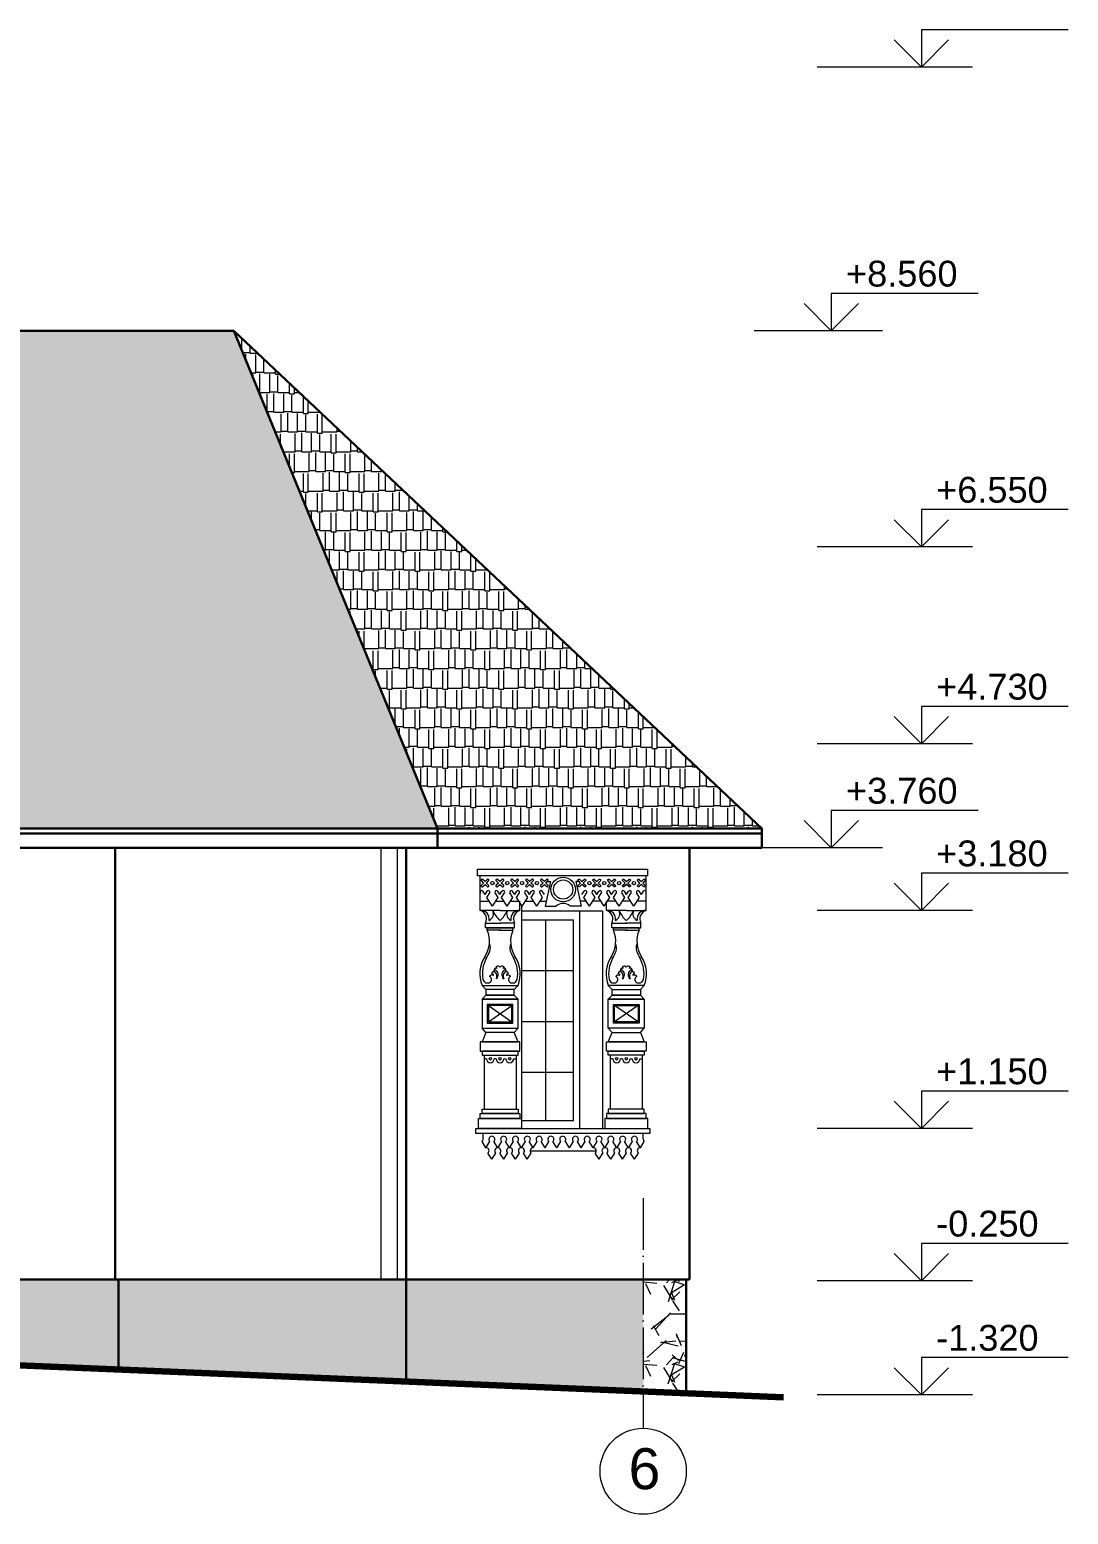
# Model space of a CAD drawing. Header units: millimetres. Extents: x 159 to 5807, y 71 to 6378.
# Drawn here: x 2529 to 3493, y 4303 to 5682 of the extents above; entities that cross this region are included whole.
import ezdxf

# ---------------------------------------------------------------- set-up
doc = ezdxf.new("R2010")
doc.units = ezdxf.units.MM
doc.linetypes.add('ACAD_ISO04W100', pattern=[30, 24, -3, 0, -3])
for name, color, linetype, lineweight in [('dim', 4, 'Continuous', 13), ('fasad', 251, 'Continuous', 15), ('hatch2', 253, 'Continuous', 0), ('wall', 5, 'Continuous', 50)]:
    doc.layers.add(name, color=color, linetype=linetype, lineweight=lineweight)
doc.styles.add('dim_st2', font='arial.ttf')
doc.styles.get("Standard").update_dxf_attribs({"font": 'arial.ttf'})
pattern_1 = [(228.0128, (-147896.614, -40426.9574), (-609.60051798, -685.80084269), [10.25163, -1014.915]), (184.9697, (-147903.472, -40434.5774), (914.401479185, 76.19946226), [17.59215, -1741.62]), (132.5104, (-147920.998, -40436.1014), (761.99944555, -838.20081877), [12.40446, -1228.041]), (267.2737, (-147950.716, -40455.1514), (76.199669125, 1523.9995096), [16.02015, -1585.992]), (292.8337, (-147951.478, -40471.1534), (-381.001081665, 914.4005199), [15.70902, -1555.194]), (357.2737, (-147945.382, -40485.6314), (-1523.9995096, 76.199669125), [16.02015, -1585.992]), (37.6942, (-147929.38, -40486.3934), (-990.600625837, -761.99932071), [21.18582, -2097.393]), (72.2553, (-147912.616, -40473.4394), (533.401066964, 1676.40048618), [20.0016, -1980.159]), (121.4296, (-147906.52, -40454.3894), (-609.60015706, 990.5988348), [16.07439, -1591.365]), (175.2364, (-147914.902, -40440.6734), (838.1993416, -76.19928488), [18.35139, -899.217]), (222.3974, (-147933.19, -40439.1494), (-914.400027517, -838.19890952), [23.73234, -2349.504]), (138.8141, (-147875.278, -40455.9134), (-533.39966023, 457.1992967), [8.10015, -801.918]), (171.4692, (-147881.374, -40450.5794), (990.59848787, -152.400384), [15.41046, -1525.638]), (225, (-147896.614, -40448.293), (-2e-14, -76.199948), [10.77627, -96.9867]), (203.1986, (-147901.948, -40439.149), (381.00128477, 152.4006682), [5.80323, -574.518]), (291.8014, (-147907.282, -40441.435), (-76.2000535, 228.6001473), [8.20698, -402.144]), (30.9638, (-147904.234, -40449.055), (228.5997586, 152.4001188), [13.3296, -430.989]), (161.5651, (-147892.804, -40442.197), (152.4000695, -76.1998867), [9.63861, -231.327]), (16.3895, (-147951.478, -40441.4354), (762.00042042, 228.5995245), [13.50264, -1336.764]), (70.3462, (-147938.524, -40437.6254), (-304.79915066, -838.19881466), [11.32797, -1121.466]), (293.1986, (-147892.804, -40426.957), (-152.4006682, 381.00128477), [11.6064, -568.716]), (343.6105, (-147888.232, -40437.6254), (-762.00042042, 228.5995245), [13.50264, -1336.764]), (339.444, (-147951.478, -40488.679), (-381.00047293, 152.3998151), [13.02105, -638.031]), (294.7751, (-147939.286, -40493.2514), (-380.9991121, 838.19961078), [10.91016, -1080.108]), (66.8014, (-147892.042, -40503.157), (152.4006682, 381.00128477), [11.6064, -568.716]), (17.354, (-147887.47, -40492.4894), (-990.60005346, -304.79954027), [12.77349, -1264.572]), (69.444, (-147929.38, -40503.157), (-152.3998151, -381.00047293), [6.51054, -644.544]), (101.3099, (-147896.614, -40503.157), (-76.1996239, 304.7990238), [3.88545, -384.66]), (165.9638, (-147897.376, -40499.347), (228.6001606, -76.1998681), [15.70902, -298.4715]), (186.009, (-147912.616, -40495.5374), (761.99887633, 76.19982206), [14.55801, -1441.242]), (303.6901, (-147904.234, -40455.913), (-76.200026, 152.399853), [10.98972, -263.7534]), (353.1572, (-147898.138, -40465.0574), (1295.4005357, -152.40068255), [19.18671, -1899.48]), (60.9454, (-147879.088, -40467.3434), (-304.79929097, -533.39872833), [7.84524, -776.682]), (90, (-147875.28, -40460.485), (-76.2, 76.2), [4.572, -71.628]), (120.2564, (-147914.14, -40493.2514), (304.799354, -533.39973097), [10.58601, -1048.017]), (48.0128, (-147919.474, -40484.1074), (609.60051798, 685.80084269), [20.50329, -1004.664]), (0, (-147905.76, -40468.87), (76.2, 76.2), [19.812, -56.388]), (325.3048, (-147885.946, -40468.8674), (-761.99867973, 533.40005071), [12.0483, -1192.779]), (254.0546, (-147876.04, -40475.725), (-76.2001944, -304.8007261), [11.09487, -543.651]), (207.646, (-147879.088, -40486.3934), (-1447.79949147, -762.00047924), [18.06435, -1788.375]), (175.4261, (-147895.09, -40494.7754), (-990.60022814, 76.199631337), [19.11087, -1891.974]), (175.4261, (-147895.09, -40494.7754), (-990.60022814, 76.199631337), [19.11087, -1891.974])]

msp = doc.modelspace()

# ---------------------------------------------------------------- hatches: boundary and pattern name
at = {"layer": 'hatch2'}
h = msp.add_hatch(dxfattribs=at)
h.set_pattern_fill('AR-RSHKE', color=256, scale=0.08, style=0)
h.set_pattern_definition([(0, (-147951.478, -40503.157), (51.816, 24.384), [12.192, -10.16, 14.224, -6.096, 18.288, -8.128]), (0, (-147939.286, -40502.141), (51.816, 24.384), [10.16, -38.608, 8.128, -12.192]), (0, (-147914.902, -40504.681), (51.816, 24.384), [6.096, -62.992]), (90, (-147951.478, -40503.157), (-17.272, 24.384), [23.368, -74.168]), (90, (-147939.286, -40503.157), (-17.272, 24.384), [22.86, -74.676]), (90, (-147929.126, -40503.157), (-17.272, 24.384), [21.336, -76.2]), (90, (-147914.902, -40504.681), (-17.272, 24.384), [23.368, -74.168]), (90, (-147908.806, -40504.681), (-17.272, 24.384), [23.368, -74.168]), (90, (-147890.518, -40503.157), (-17.272, 24.384), [22.352, -75.184])])
h.paths.add_polyline_path([(688.1861, 5057.107), (656.0447, 5057.107), (656.0447, 4850.2412), (768.1861, 4850.2412), (768.1861, 4864.3397), (688.1861, 4864.3397), (688.1861, 4877.6013), (688.1861, 4882.2664)])
h.paths.add_polyline_path([(1331.6861, 5018.8598), (1251.6861, 5018.8598), (1251.6861, 5032.1215), (1251.6861, 5036.7865), (1251.6861, 5320.9587), (1098.1861, 5320.9587), (1098.1861, 5272.2408), (1024.9628, 5178.9512), (921.4094, 5178.9512), (848.1861, 5272.2408), (848.1861, 5320.9587), (688.1861, 5320.9587), (688.1861, 4882.2664), (1368.7221, 4882.2664), (1368.7221, 4948.0853), (1331.6861, 4948.0853)])
h.paths.add_polyline_path([(2508.1861, 5647.1524), (2008.1861, 5647.1524, -0.548526334), (1808.1861, 5647.1524), (1251.6861, 5647.1524), (1251.6861, 5219.5974), (2508.1861, 5219.5974)])
h.paths.add_polyline_path([(2508.1861, 5201.6707), (2428.1861, 5201.6707), (2428.1861, 5102.7507), (1331.6861, 5102.7507), (1331.6861, 5036.7865), (2508.1861, 5036.7865)])
h.paths.add_polyline_path([(1331.6861, 5201.6707), (1251.6861, 5201.6707), (1251.6861, 5036.7865), (1331.6861, 5036.7865)], flags=17)
h.paths.add_polyline_path([(2718.1593, 5402.3397), (2508.1861, 5402.3397), (2508.1861, 5018.8598), (2428.1861, 5018.8598), (2428.1861, 4940.1931), (2907.181, 4940.1931)])
h = msp.add_hatch(dxfattribs=at)
h.set_pattern_fill('AR-RSHKE', color=256, scale=0.06, style=0)
h.set_pattern_definition([(0, (-147951.478, -40503.157), (38.862, 18.288), [9.144, -7.62, 10.668, -4.572, 13.716, -6.096]), (0, (-147942.334, -40502.395), (38.862, 18.288), [7.62, -28.956, 6.096, -9.144]), (0, (-147924.046, -40504.3), (38.862, 18.288), [4.572, -47.244]), (90, (-147951.478, -40503.157), (-12.954, 18.288), [17.526, -55.626]), (90, (-147942.334, -40503.157), (-12.954, 18.288), [17.145, -56.007]), (90, (-147934.714, -40503.157), (-12.954, 18.288), [16.002, -57.15]), (90, (-147924.046, -40504.3), (-12.954, 18.288), [17.526, -55.626]), (90, (-147919.474, -40504.3), (-12.954, 18.288), [17.526, -55.626]), (90, (-147905.758, -40503.157), (-12.954, 18.288), [16.764, -56.388])])
h.paths.add_polyline_path([(2718.1593, 5402.3397), (2907.181, 4940.1931), (3208.1861, 4940.1931)])
h = msp.add_hatch(dxfattribs=at)
h.set_pattern_fill('GRAVEL', color=256, scale=3, style=0)
h.set_pattern_definition(pattern_1)
h.paths.add_polyline_path([(3098.1861, 4521.3397), (2878.1861, 4521.3397), (2878.1861, 4426.8584), (3098.1861, 4417.7371)])
h.paths.add_polyline_path([(2878.1861, 4521.3397), (2611.1861, 4521.3397), (2611.1861, 4437.9283), (2878.1861, 4426.8584)])
h.paths.add_polyline_path([(2611.1861, 4521.3397), (2425.1861, 4521.3397), (2425.1861, 4445.6399), (2611.1861, 4437.9283)])
h.paths.add_polyline_path([(2425.1861, 4544.3397), (808.1861, 4544.3397), (808.1861, 4512.6813), (2425.1861, 4445.6399)])
h.paths.add_polyline_path([(808.1861, 4544.3397), (768.1861, 4544.3397), (768.1861, 4514.3397), (808.1861, 4512.6813)])
h = msp.add_hatch(dxfattribs=at)
h.set_pattern_fill('GRAVEL', color=256, scale=3, style=0)
h.set_pattern_definition(pattern_1)
h.paths.add_polyline_path([(3138.1861, 4521.3397), (3098.1861, 4521.3397), (3098.1861, 4417.7371), (3138.1861, 4416.0787)])

# ---------------------------------------------------------------- linework, layer by layer
at = {"layer": 'dim'}
for p, q in [((3492.75, 5681.7962), (3356.4001, 5681.7962)), ((3356.4001, 5681.7962), (3356.4001, 5647.1524)), ((3356.4001, 5647.1524), (3331.1521, 5672.3419)), ((3356.4001, 5647.1524), (3381.6481, 5672.3419)), ((3403.8709, 5647.1524), (3259.7011, 5647.1524)), ((3409.1085, 5436.9835), (3272.7586, 5436.9835)), ((3272.7586, 5436.9835), (3272.7586, 5402.3397)), ((3272.7586, 5402.3397), (3247.5106, 5427.5292)), ((3272.7586, 5402.3397), (3298.0065, 5427.5292)), ((3320.2293, 5402.3397), (3201.0596, 5402.3397)), ((3356.4001, 5201.6707), (3331.1521, 5226.8602)), ((3492.75, 5236.3145), (3356.4001, 5236.3145)), ((3356.4001, 5236.3145), (3356.4001, 5201.6707)), ((3356.4001, 5201.6707), (3381.6481, 5226.8602)), ((3403.8709, 5201.6707), (3259.7011, 5201.6707)), ((3492.75, 5053.5037), (3356.4001, 5053.5037)), ((3356.4001, 5053.5037), (3356.4001, 5018.8598)), ((3356.4001, 5018.8598), (3331.1521, 5044.0493)), ((3356.4001, 5018.8598), (3381.6481, 5044.0493)), ((3403.8709, 5018.8598), (3259.7011, 5018.8598)), ((3409.1085, 4956.9103), (3272.7586, 4956.9103)), ((3272.7586, 4956.9103), (3272.7586, 4922.2664)), ((3272.7586, 4922.2664), (3247.5106, 4947.4559)), ((3272.7586, 4922.2664), (3298.0065, 4947.4559)), ((3320.2293, 4922.2664), (3201.0596, 4922.2664)), ((3492.75, 4898.71), (3356.4001, 4898.71)), ((3356.4001, 4898.71), (3356.4001, 4864.0661)), ((3356.4001, 4864.0661), (3331.1521, 4889.2556)), ((3356.4001, 4864.0661), (3381.6481, 4889.2556)), ((3403.8709, 4864.0661), (3259.7011, 4864.0661)), ((3356.4001, 4661.7654), (3331.1521, 4686.9549)), ((3492.75, 4696.4093), (3356.4001, 4696.4093)), ((3356.4001, 4696.4093), (3356.4001, 4661.7654)), ((3356.4001, 4661.7654), (3381.6481, 4686.9549)), ((3403.8709, 4661.7654), (3259.7011, 4661.7654)), ((3492.75, 4554.9835), (3356.4001, 4554.9835)), ((3356.4001, 4554.9835), (3356.4001, 4520.3397)), ((3356.4001, 4520.3397), (3331.1521, 4545.5292)), ((3356.4001, 4520.3397), (3381.6481, 4545.5292)), ((3403.8709, 4520.3397), (3259.7011, 4520.3397)), ((3356.4001, 4414.3397), (3331.1521, 4439.5292)), ((3492.75, 4448.9835), (3356.4001, 4448.9835)), ((3356.4001, 4448.9835), (3356.4001, 4414.3397)), ((3356.4001, 4414.3397), (3381.6481, 4439.5292)), ((3403.8709, 4414.3397), (3259.7011, 4414.3397))]:
    msp.add_line(p, q, dxfattribs=at)
at = {"layer": 'dim', "linetype": 'ACAD_ISO04W100', "ltscale": 2}
msp.add_line((3098.1861, 4597.0362), (3098.1861, 4383.4292), dxfattribs=at)
at = {"layer": 'dim', "color": 18, "true_color": 0x000000}
msp.add_circle((3098.1861, 4343.4292), 40, dxfattribs=at)
at = {"layer": 'fasad', "lineweight": 30}
for p, q in [((2718.1593, 5402.3397), (2508.1861, 5402.3397)), ((2907.181, 4940.1931), (2718.1593, 5402.3397)), ((2718.1593, 5402.3397), (3208.1861, 4940.1931)), ((2907.181, 4940.1931), (2907.181, 4922.2664)), ((2608.1861, 4521.3397), (2608.1861, 4922.2664)), ((2878.1861, 4922.2664), (2878.1861, 4426.8584)), ((3141.1861, 4922.2664), (3141.1861, 4521.3397)), ((2425.1861, 4521.3397), (3141.1861, 4521.3397)), ((2611.1861, 4521.3397), (2611.1861, 4437.9283)), ((3138.1861, 4521.3397), (3138.1861, 4416.0787))]:
    msp.add_line(p, q, dxfattribs=at)
at = {"layer": 'fasad'}
for p, q in [((2428.1861, 4922.2664), (3208.1861, 4922.2664)), ((2855.0365, 4521.3397), (2855.0365, 4922.2664)), ((2870.2034, 4521.3397), (2870.2034, 4922.2664)), ((2946.8248, 4880.9985), (2946.8248, 4896.334)), ((3101.0396, 4880.9985), (3101.0396, 4896.334)), ((2951.3828, 4878.8474), (2949.4323, 4881.8649)), ((2951.3828, 4878.8474), (2953.3333, 4881.8649)), ((2953.0318, 4876.0772), (2955.7593, 4880.2967)), ((2963.516, 4876.0772), (2960.7885, 4880.2967)), ((2965.1651, 4878.8474), (2963.2146, 4881.8649)), ((2965.1651, 4878.8474), (2967.1156, 4881.8649)), ((2966.8141, 4876.0772), (2969.5416, 4880.2967)), ((2977.2983, 4876.0772), (2974.5708, 4880.2967)), ((2978.9474, 4878.8474), (2976.9968, 4881.8649)), ((2978.9474, 4878.8474), (2980.8979, 4881.8649)), ((2980.5964, 4876.0772), (2983.3239, 4880.2967)), ((2991.0806, 4876.0772), (2988.3531, 4880.2967)), ((2992.7296, 4878.8474), (2990.7791, 4881.8649)), ((2992.7296, 4878.8474), (2994.6801, 4881.8649)), ((2994.3787, 4876.0772), (2997.1062, 4880.2967)), ((3004.8629, 4876.0772), (3002.1354, 4880.2967)), ((3006.5119, 4878.8474), (3004.5614, 4881.8649)), ((3041.3525, 4878.8474), (3043.303, 4881.8649)), ((3043.0016, 4876.0772), (3045.7291, 4880.2967)), ((3053.4858, 4876.0772), (3050.7583, 4880.2967)), ((3055.1348, 4878.8474), (3053.1843, 4881.8649)), ((3055.1348, 4878.8474), (3057.0853, 4881.8649)), ((3056.7838, 4876.0772), (3059.5113, 4880.2967)), ((3067.268, 4876.0772), (3064.5406, 4880.2967)), ((3068.9171, 4878.8474), (3066.9666, 4881.8649)), ((3068.9171, 4878.8474), (3070.8676, 4881.8649)), ((3070.5661, 4876.0772), (3073.2936, 4880.2967)), ((3081.0503, 4876.0772), (3078.3228, 4880.2967)), ((3082.6994, 4878.8474), (3080.7489, 4881.8649)), ((3082.6994, 4878.8474), (3084.6499, 4881.8649)), ((3084.3484, 4876.0772), (3087.0759, 4880.2967)), ((3094.8326, 4876.0772), (3092.1051, 4880.2967)), ((3096.4816, 4878.8474), (3094.5311, 4881.8649)), ((3096.4816, 4878.8474), (3098.4321, 4881.8649)), ((2958.2739, 4867.9676), (2953.0318, 4876.0772)), ((2958.2739, 4867.9676), (2963.516, 4876.0772)), ((2972.0562, 4867.9676), (2966.8141, 4876.0772)), ((2972.0562, 4867.9676), (2977.2983, 4876.0772)), ((2985.8385, 4867.9676), (2980.5964, 4876.0772)), ((2985.8385, 4867.9676), (2991.0806, 4876.0772)), ((2999.6208, 4867.9676), (2994.3787, 4876.0772)), ((2999.6208, 4867.9676), (3004.8629, 4876.0772)), ((3048.2437, 4867.9676), (3043.0016, 4876.0772)), ((3048.2437, 4867.9676), (3053.4858, 4876.0772)), ((3062.0259, 4867.9676), (3056.7838, 4876.0772)), ((3062.0259, 4867.9676), (3067.268, 4876.0772)), ((3075.8082, 4867.9676), (3070.5661, 4876.0772)), ((3075.8082, 4867.9676), (3081.0503, 4876.0772)), ((3089.5905, 4867.9676), (3084.3484, 4876.0772)), ((3089.5905, 4867.9676), (3094.8326, 4876.0772)), ((2985.3745, 4855.4676), (3033.4405, 4855.4676)), ((2985.376, 4863.8388), (3039.3225, 4863.8388)), ((3007.621, 4855.4676), (3007.621, 4669.0124)), ((3033.4405, 4669.0124), (3033.4405, 4855.4676)), ((3039.3225, 4661.7654), (3039.3225, 4863.8388)), ((2985.3745, 4808.2941), (3033.4405, 4808.2941)), ((2954.4808, 4775.7399), (2976.1822, 4760.529)), ((2954.4808, 4760.529), (2976.1822, 4775.7399)), ((3093.3837, 4775.7399), (3071.6823, 4760.529)), ((3093.3837, 4760.529), (3071.6823, 4775.7399)), ((2985.3745, 4761.1206), (3033.4405, 4761.1206)), ((2950.4904, 4729.5839), (2950.4904, 4679.6248)), ((2980.1725, 4729.5839), (2980.1725, 4679.6248)), ((3067.6919, 4729.5839), (3067.6919, 4679.6248)), ((3097.374, 4729.5839), (3097.374, 4679.6248)), ((2952.6887, 4726.3733), (2950.9599, 4726.3733)), ((2961.6934, 4726.3733), (2959.9647, 4726.3733)), ((2968.9695, 4726.3733), (2970.6982, 4726.3733)), ((2977.9743, 4726.3733), (2979.703, 4726.3733)), ((3069.8902, 4726.3733), (3068.1615, 4726.3733)), ((3078.8949, 4726.3733), (3077.1662, 4726.3733)), ((3086.171, 4726.3733), (3087.8997, 4726.3733)), ((3095.1758, 4726.3733), (3096.9045, 4726.3733)), ((2985.3745, 4713.9471), (3033.4405, 4713.9471)), ((2985.3745, 4669.0124), (3033.4405, 4669.0124)), ((2952.2829, 4643.7561), (2948.6134, 4649.4328)), ((2949.6305, 4651.6047), (2949.6305, 4656.894)), ((2952.2829, 4643.7561), (2955.9523, 4649.4328)), ((2963.2424, 4643.7561), (2959.5729, 4649.4328)), ((2963.2424, 4643.7561), (2966.9119, 4649.4328)), ((2974.2019, 4643.7561), (2970.5324, 4649.4328)), ((2974.2019, 4643.7561), (2977.8714, 4649.4328)), ((2985.1614, 4643.7561), (2981.492, 4649.4328)), ((2985.1614, 4643.7561), (2988.8309, 4649.4328)), ((2996.121, 4643.7561), (2992.4515, 4649.4328)), ((2996.121, 4643.7561), (2999.7904, 4649.4328)), ((3007.0805, 4643.7561), (3003.411, 4649.4328)), ((3007.0805, 4643.7561), (3010.75, 4649.4328)), ((3018.04, 4643.7561), (3014.3706, 4649.4328)), ((3018.04, 4643.7561), (3021.7095, 4649.4328)), ((3029.8244, 4643.7561), (3026.1549, 4649.4328)), ((3029.8244, 4643.7561), (3033.4939, 4649.4328)), ((3040.7839, 4643.7561), (3037.1145, 4649.4328)), ((3040.7839, 4643.7561), (3044.4534, 4649.4328)), ((3051.7435, 4643.7561), (3048.074, 4649.4328)), ((3051.7435, 4643.7561), (3055.4129, 4649.4328)), ((3062.703, 4643.7561), (3059.0335, 4649.4328)), ((3062.703, 4643.7561), (3066.3725, 4649.4328)), ((3073.6625, 4643.7561), (3069.993, 4649.4328)), ((3073.6625, 4643.7561), (3077.332, 4649.4328)), ((3084.6221, 4643.7561), (3080.9526, 4649.4328)), ((3084.6221, 4643.7561), (3088.2915, 4649.4328)), ((3095.5816, 4643.7561), (3091.9121, 4649.4328)), ((3095.5816, 4643.7561), (3099.2511, 4649.4328)), ((3098.2339, 4651.6047), (3098.2339, 4656.894)), ((2957.7626, 4633.0801), (2954.0931, 4638.7568)), ((2957.7626, 4633.0801), (2961.4321, 4638.7568)), ((2968.7222, 4633.0801), (2965.0527, 4638.7568)), ((2968.7222, 4633.0801), (2972.3916, 4638.7568)), ((2979.6817, 4633.0801), (2976.0122, 4638.7568)), ((2979.6817, 4633.0801), (2983.3512, 4638.7568)), ((2990.6412, 4633.0801), (2986.9717, 4638.7568)), ((2990.6412, 4633.0801), (2994.3107, 4638.7568)), ((2993.2936, 4640.9287), (3054.5709, 4640.9287)), ((3057.2232, 4633.0801), (3053.5538, 4638.7568)), ((3057.2232, 4633.0801), (3060.8927, 4638.7568)), ((3068.1828, 4633.0801), (3064.5133, 4638.7568)), ((3068.1828, 4633.0801), (3071.8522, 4638.7568)), ((3079.1423, 4633.0801), (3075.4728, 4638.7568)), ((3079.1423, 4633.0801), (3082.8118, 4638.7568)), ((3090.1018, 4633.0801), (3086.4323, 4638.7568)), ((3090.1018, 4633.0801), (3093.7713, 4638.7568))]:
    msp.add_line(p, q, dxfattribs=at)
at = {"layer": 'fasad', "lineweight": 30}
for points in [[(2428.1861, 4935.5281), (3208.1861, 4935.5281), (3208.1861, 4940.1931), (2428.1861, 4940.1931)], [(2428.1861, 4922.2664), (3208.1861, 4922.2664), (3208.1861, 4935.5281), (2428.1861, 4935.5281)]]:
    msp.add_lwpolyline(points, close=True, dxfattribs=at)
at = {"layer": 'fasad'}
for points in [[(2944.3119, 4902.2664), (3102.1359, 4902.2664), (3102.1359, 4896.334), (2944.3119, 4896.334)], [(2978.5917, 4790.607), (2952.0712, 4790.607), (2948.6137, 4794.5423), (2982.0492, 4794.5423)], [(2978.5917, 4785.5423), (2952.0712, 4785.5423), (2948.6137, 4781.6069), (2982.0492, 4781.6069)], [(2952.0712, 4785.5423), (2978.5917, 4785.5423), (2978.5917, 4790.607), (2952.0712, 4790.607)], [(3069.2727, 4790.607), (3095.7933, 4790.607), (3099.2507, 4794.5423), (3065.8153, 4794.5423)], [(3069.2727, 4785.5423), (3095.7933, 4785.5423), (3099.2507, 4781.6069), (3065.8153, 4781.6069)], [(3095.7933, 4785.5423), (3069.2727, 4785.5423), (3069.2727, 4790.607), (3095.7933, 4790.607)], [(2948.6137, 4754.662), (2982.0492, 4754.662), (2982.0492, 4781.6069), (2948.6137, 4781.6069)], [(2953.4611, 4759.5093), (2977.2018, 4759.5093), (2977.2018, 4776.7596), (2953.4611, 4776.7596)], [(2954.4808, 4760.529), (2976.1822, 4760.529), (2976.1822, 4775.7399), (2954.4808, 4775.7399)], [(3099.2507, 4754.662), (3065.8153, 4754.662), (3065.8153, 4781.6069), (3099.2507, 4781.6069)], [(3094.4034, 4759.5093), (3070.6626, 4759.5093), (3070.6626, 4776.7596), (3094.4034, 4776.7596)], [(3093.3837, 4760.529), (3071.6823, 4760.529), (3071.6823, 4775.7399), (3093.3837, 4775.7399)], [(2983.8038, 4742.2115), (2946.8591, 4742.2115), (2946.8591, 4733.5193), (2983.8038, 4733.5193)], [(2978.5917, 4750.7266), (2952.0712, 4750.7266), (2948.6137, 4754.662), (2982.0492, 4754.662)], [(2978.5917, 4750.7266), (2952.0712, 4750.7266), (2948.6137, 4742.2115), (2982.0492, 4742.2115)], [(3064.0607, 4742.2115), (3101.0053, 4742.2115), (3101.0053, 4733.5193), (3064.0607, 4733.5193)], [(3069.2727, 4750.7266), (3095.7933, 4750.7266), (3099.2507, 4754.662), (3065.8153, 4754.662)], [(3069.2727, 4750.7266), (3095.7933, 4750.7266), (3099.2507, 4742.2115), (3065.8153, 4742.2115)], [(2982.0492, 4733.5193), (2948.6137, 4733.5193), (2948.6137, 4729.5839), (2982.0492, 4729.5839)], [(3065.8153, 4733.5193), (3099.2507, 4733.5193), (3099.2507, 4729.5839), (3065.8153, 4729.5839)], [(2983.8038, 4671.0578), (2946.8591, 4671.0578), (2946.8591, 4675.6895), (2983.8038, 4675.6895)], [(2982.0492, 4675.6895), (2948.6137, 4675.6895), (2948.6137, 4679.6248), (2982.0492, 4679.6248)], [(3064.0607, 4671.0578), (3101.0053, 4671.0578), (3101.0053, 4675.6895), (3064.0607, 4675.6895)], [(3065.8153, 4675.6895), (3099.2507, 4675.6895), (3099.2507, 4679.6248), (3065.8153, 4679.6248)], [(2942.727, 4661.7654), (3104.4005, 4661.7654), (3104.4005, 4656.894), (2942.727, 4656.894)], [(2985.376, 4661.7654), (2945.2869, 4661.7654), (2945.2869, 4671.0578), (2985.376, 4671.0578)], [(3062.4884, 4661.7654), (3102.5775, 4661.7654), (3102.5775, 4671.0578), (3062.4884, 4671.0578)]]:
    msp.add_lwpolyline(points, close=True, dxfattribs=at)
for points in [[(2965.0574, 4864.0661), (2946.8591, 4864.0661), (2946.8591, 4880.7428)], [(3009.1138, 4890.8868), (3012.0626, 4890.8868), (3007.2145, 4868.1426), (3017.5418, 4868.1426)], [(3038.7507, 4890.8868), (3035.8018, 4890.8868), (3040.6499, 4868.1426), (3030.3226, 4868.1426)], [(3082.807, 4864.0661), (3101.0053, 4864.0661), (3101.0053, 4880.7428)], [(2947.5884, 4872.7583), (2955.1772, 4872.7583)], [(2961.3707, 4872.7583), (2968.9595, 4872.7583)], [(2965.6055, 4864.0661), (2983.8038, 4864.0661), (2983.8038, 4872.7583)], [(2975.153, 4872.7583), (2982.7417, 4872.7583)], [(2985.376, 4868.2577), (2985.376, 4661.7654)], [(2988.9352, 4872.7583), (2996.524, 4872.7583)], [(3002.7175, 4872.7583), (3008.1984, 4872.7583)], [(3045.1469, 4872.7583), (3039.6661, 4872.7583)], [(3058.9292, 4872.7583), (3051.3404, 4872.7583)], [(3082.2589, 4864.0661), (3064.0607, 4864.0661), (3064.0607, 4872.7583)], [(3072.7115, 4872.7583), (3065.1227, 4872.7583)], [(3086.4938, 4872.7583), (3078.905, 4872.7583)], [(3100.276, 4872.7583), (3092.6872, 4872.7583)], [(2965.901, 4847.9238), (2951.8651, 4847.9238), (2951.8651, 4852.3422), (2965.6701, 4852.3422)], [(2964.7619, 4847.9238), (2978.7978, 4847.9238), (2978.7978, 4852.3422), (2964.9928, 4852.3422)], [(2985.3745, 4855.4676), (2985.3745, 4669.0124)], [(3039.3225, 4863.8388), (3060.415, 4863.8388), (3060.415, 4661.7654)], [(3083.1025, 4847.9238), (3069.0667, 4847.9238), (3069.0667, 4852.3422), (3082.8716, 4852.3422)], [(3081.9634, 4847.9238), (3095.9993, 4847.9238), (3095.9993, 4852.3422), (3082.1943, 4852.3422)], [(2966.0084, 4845.8688), (2953.3972, 4845.8688), (2953.3972, 4847.9238), (2965.901, 4847.9238)], [(2964.6545, 4845.8688), (2977.2657, 4845.8688), (2977.2657, 4847.9238), (2964.7619, 4847.9238)], [(3083.2099, 4845.8688), (3070.5987, 4845.8688), (3070.5987, 4847.9238), (3083.1025, 4847.9238)], [(3081.856, 4845.8688), (3094.4672, 4845.8688), (3094.4672, 4847.9238), (3081.9634, 4847.9238)]]:
    msp.add_lwpolyline(points, dxfattribs=at)
for points in [[(2954.6778, 4887.5013), (2954.6778, 4887.5013), (2952.6385, 4889.5406), (2954.6778, 4891.5799, 1.138643194), (2953.4221, 4892.8356), (2951.3828, 4890.7963), (2949.3435, 4892.8356, 1.138643194), (2948.0878, 4891.5799), (2950.1271, 4889.5406), (2948.0878, 4887.5013), (2948.0878, 4887.5013, 1.138643194), (2949.3435, 4886.2457), (2951.3828, 4888.285), (2953.4221, 4886.2457, 1.138643194)], [(2968.46, 4887.5013), (2968.46, 4887.5013), (2966.4208, 4889.5406), (2968.46, 4891.5799, 1.138643194), (2967.2044, 4892.8356), (2965.1651, 4890.7963), (2963.1258, 4892.8356, 1.138643194), (2961.8701, 4891.5799), (2963.9094, 4889.5406), (2961.8701, 4887.5013), (2961.8701, 4887.5013, 1.138643194), (2963.1258, 4886.2457), (2965.1651, 4888.285), (2967.2044, 4886.2457, 1.138643194)], [(2982.2423, 4887.5013), (2982.2423, 4887.5013), (2980.203, 4889.5406), (2982.2423, 4891.5799, 1.138643194), (2980.9867, 4892.8356), (2978.9474, 4890.7963), (2976.9081, 4892.8356, 1.138643194), (2975.6524, 4891.5799), (2977.6917, 4889.5406), (2975.6524, 4887.5013), (2975.6524, 4887.5013, 1.138643194), (2976.9081, 4886.2457), (2978.9474, 4888.285), (2980.9867, 4886.2457, 1.138643194)], [(2996.0246, 4887.5013), (2996.0246, 4887.5013), (2993.9853, 4889.5406), (2996.0246, 4891.5799, 1.138643194), (2994.7689, 4892.8356), (2992.7296, 4890.7963), (2990.6903, 4892.8356, 1.138643194), (2989.4347, 4891.5799), (2991.474, 4889.5406), (2989.4347, 4887.5013), (2989.4347, 4887.5013, 1.138643194), (2990.6903, 4886.2457), (2992.7296, 4888.285), (2994.7689, 4886.2457, 1.138643194)], [(3009.8069, 4887.5013), (3009.8069, 4887.5013), (3007.7676, 4889.5406), (3009.8069, 4891.5799, 1.138643194), (3008.5512, 4892.8356), (3006.5119, 4890.7963), (3004.4726, 4892.8356, 1.138643194), (3003.2169, 4891.5799), (3005.2562, 4889.5406), (3003.2169, 4887.5013), (3003.2169, 4887.5013, 1.138643194), (3004.4726, 4886.2457), (3006.5119, 4888.285), (3008.5512, 4886.2457, 1.138643194)], [(3038.0576, 4887.5013), (3038.0576, 4887.5013), (3040.0968, 4889.5406), (3038.0576, 4891.5799, -1.138643194), (3039.3132, 4892.8356), (3041.3525, 4890.7963), (3043.3918, 4892.8356, -1.138643194), (3044.6475, 4891.5799), (3042.6082, 4889.5406), (3044.6475, 4887.5013), (3044.6475, 4887.5013, -1.138643194), (3043.3918, 4886.2457), (3041.3525, 4888.285), (3039.3132, 4886.2457, -1.138643194)], [(3051.8398, 4887.5013), (3051.8398, 4887.5013), (3053.8791, 4889.5406), (3051.8398, 4891.5799, -1.138643194), (3053.0955, 4892.8356), (3055.1348, 4890.7963), (3057.1741, 4892.8356, -1.138643194), (3058.4298, 4891.5799), (3056.3905, 4889.5406), (3058.4298, 4887.5013), (3058.4298, 4887.5013, -1.138643194), (3057.1741, 4886.2457), (3055.1348, 4888.285), (3053.0955, 4886.2457, -1.138643194)], [(3065.6221, 4887.5013), (3065.6221, 4887.5013), (3067.6614, 4889.5406), (3065.6221, 4891.5799, -1.138643194), (3066.8778, 4892.8356), (3068.9171, 4890.7963), (3070.9564, 4892.8356, -1.138643194), (3072.2121, 4891.5799), (3070.1728, 4889.5406), (3072.2121, 4887.5013), (3072.2121, 4887.5013, -1.138643194), (3070.9564, 4886.2457), (3068.9171, 4888.285), (3066.8778, 4886.2457, -1.138643194)], [(3079.4044, 4887.5013), (3079.4044, 4887.5013), (3081.4437, 4889.5406), (3079.4044, 4891.5799, -1.138643194), (3080.6601, 4892.8356), (3082.6994, 4890.7963), (3084.7387, 4892.8356, -1.138643194), (3085.9943, 4891.5799), (3083.955, 4889.5406), (3085.9943, 4887.5013), (3085.9943, 4887.5013, -1.138643194), (3084.7387, 4886.2457), (3082.6994, 4888.285), (3080.6601, 4886.2457, -1.138643194)], [(3093.1867, 4887.5013), (3093.1867, 4887.5013), (3095.226, 4889.5406), (3093.1867, 4891.5799, -1.138643194), (3094.4423, 4892.8356), (3096.4816, 4890.7963), (3098.5209, 4892.8356, -1.138643194), (3099.7766, 4891.5799), (3097.7373, 4889.5406), (3099.7766, 4887.5013), (3099.7766, 4887.5013, -1.138643194), (3098.5209, 4886.2457), (3096.4816, 4888.285), (3094.4423, 4886.2457, -1.138643194)]]:
    msp.add_lwpolyline(points, format="xyb", close=True, dxfattribs=at)
for centre, radius in [((3023.9322, 4883.4933), 11.3962), ((2958.2739, 4889.5406), 1.5391), ((2972.0562, 4889.5406), 1.5391), ((2985.8385, 4889.5406), 1.5391), ((2999.6208, 4889.5406), 1.5391), ((3023.9322, 4883.4933), 8.9282), ((3048.2437, 4889.5406), 1.5391), ((3062.0259, 4889.5406), 1.5391), ((3075.8082, 4889.5406), 1.5391), ((3089.5905, 4889.5406), 1.5391), ((2956.3267, 4726.3733), 1.1686), ((2965.3315, 4726.3733), 1.1686), ((2974.3362, 4726.3733), 1.1686), ((3073.5282, 4726.3733), 1.1686), ((3082.533, 4726.3733), 1.1686), ((3091.5377, 4726.3733), 1.1686)]:
    msp.add_circle(centre, radius, dxfattribs=at)
for centre, radius, start, end in [((2948.2725, 4880.9985), 1.4477, 28.9956948, 216.7620663), ((2954.4931, 4880.9985), 1.4477, 323.2379337, 151.0043052), ((2962.0548, 4880.9985), 1.4477, 28.9956948, 216.7620663), ((2968.2754, 4880.9985), 1.4477, 323.2379337, 151.0043052), ((2975.8371, 4880.9985), 1.4477, 28.9956948, 216.7620663), ((2982.0577, 4880.9985), 1.4477, 323.2379337, 151.0043052), ((2989.6193, 4880.9985), 1.4477, 28.9956948, 216.7620663), ((2995.8399, 4880.9985), 1.4477, 323.2379337, 151.0043052), ((3003.4016, 4880.9985), 1.4477, 28.9956948, 216.7620663), ((3044.4628, 4880.9985), 1.4477, 323.2379337, 151.0043052), ((3052.0245, 4880.9985), 1.4477, 28.9956948, 216.7620663), ((3058.2451, 4880.9985), 1.4477, 323.2379337, 151.0043052), ((3065.8068, 4880.9985), 1.4477, 28.9956948, 216.7620663), ((3072.0274, 4880.9985), 1.4477, 323.2379337, 151.0043052), ((3079.5891, 4880.9985), 1.4477, 28.9956948, 216.7620663), ((3085.8097, 4880.9985), 1.4477, 323.2379337, 151.0043052), ((3093.3713, 4880.9985), 1.4477, 28.9956948, 216.7620663), ((3099.5919, 4880.9985), 1.4477, 323.2379337, 151.0043052), ((3023.9322, 4861.2614), 9.3908, 47.1178186, 132.8821814), ((2947.4719, 4856.179), 7.9109, 349.7707173, 94.4426322), ((2944.9198, 4856.3073), 7.9975, 330.2776716, 75.9664273), ((2952.1266, 4861.1767), 7.127, 296.0557475, 24.1262338), ((2980.5083, 4872.5449), 23.4529, 201.1938164, 229.2639139), ((2950.1547, 4872.5449), 23.4529, 310.7360861, 338.8061836), ((2978.5363, 4861.1767), 7.127, 155.8737662, 243.9442525), ((2983.191, 4856.179), 7.9109, 85.5573678, 190.2292827), ((2985.7431, 4856.3073), 7.9975, 104.0335727, 209.7223284), ((3064.6734, 4856.179), 7.9109, 349.7707173, 94.4426322), ((3062.1214, 4856.3073), 7.9975, 330.2776716, 75.9664273), ((3069.3281, 4861.1767), 7.127, 296.0557475, 24.1262338), ((3097.7098, 4872.5449), 23.4529, 201.1938164, 229.2639139), ((3067.3562, 4872.5449), 23.4529, 310.7360861, 338.8061836), ((3095.7378, 4861.1767), 7.127, 155.8737662, 243.9442525), ((3100.3925, 4856.179), 7.9109, 85.5573678, 190.2292827), ((3102.9446, 4856.3073), 7.9975, 104.0335727, 209.7223284), ((2928.8624, 4835.4506), 26.6551, 326.8042031, 23.0075442), ((3001.8005, 4835.4506), 26.6551, 156.9924558, 213.1957969), ((3046.064, 4835.4506), 26.6551, 326.8042031, 23.0075442), ((3119.002, 4835.4506), 26.6551, 156.9924558, 213.1957969), ((2908.5248, 4844.2313), 50.5636, 330.6210778, 339.2541272), ((2948.0552, 4829.2578), 8.2924, 339.2541272, 27.4766958), ((2982.6077, 4829.2578), 8.2924, 152.5233042, 200.7458728), ((3022.1381, 4844.2313), 50.5636, 200.7458728, 209.3789222), ((3025.7264, 4844.2313), 50.5636, 330.6210778, 339.2541272), ((3065.2567, 4829.2578), 8.2924, 339.2541272, 27.4766958), ((3099.8092, 4829.2578), 8.2924, 152.5233042, 200.7458728), ((3139.3396, 4844.2313), 50.5636, 200.7458728, 209.3789222), ((2975.002, 4805.2626), 28.4827, 146.8042031, 202.1095429), ((2977.5122, 4805.3923), 28.6053, 150.6210778, 190.243385), ((2963.3811, 4810.0469), 2.3529, 38.9993232, 150.6061403), ((2961.5199, 4810.202), 1.0174, 1.2637975, 100.6931711), ((2967.2818, 4810.0469), 2.3529, 29.3938597, 141.0006768), ((2969.143, 4810.202), 1.0174, 79.3068289, 178.7362025), ((2953.1507, 4805.3923), 28.6053, 349.756615, 29.3789222), ((2955.661, 4805.2626), 28.4827, 337.8904571, 33.1957969), ((3092.2035, 4805.2626), 28.4827, 146.8042031, 202.1095429), ((3094.7138, 4805.3923), 28.6053, 150.6210778, 190.243385), ((3080.5827, 4810.0469), 2.3529, 38.9993232, 150.6061403), ((3078.7214, 4810.202), 1.0174, 1.2637975, 100.6931711), ((3084.4833, 4810.0469), 2.3529, 29.3938597, 141.0006768), ((3086.3446, 4810.202), 1.0174, 79.3068289, 178.7362025), ((3070.3522, 4805.3923), 28.6053, 349.756615, 29.3789222), ((3072.8625, 4805.2626), 28.4827, 337.8904571, 33.1957969), ((2953.6832, 4801.0861), 4.3903, 190.243385, 305.9595037), ((2957.6849, 4801.6911), 2.4304, 51.8699505, 153.4197139), ((2954.5018, 4799.9577), 2.9962, 305.9595037, 70.3068627), ((2959.6305, 4805.228), 1.9838, 38.420353, 173.2294805), ((2957.7095, 4803.947), 1.5157, 346.8785432, 91.8473772), ((2961.6541, 4808.4632), 1.9702, 63.373667, 191.6338118), ((2960.9466, 4807.0176), 1.6102, 43.7989005, 139.379782), ((2957.2394, 4802.9637), 5.2721, 332.3662161, 41.5524913), ((2958.2415, 4804.4236), 5.3581, 313.2107698, 43.7989005), ((2972.4214, 4804.4236), 5.3581, 136.2010995, 226.7892302), ((2969.0089, 4808.4632), 1.9702, 348.3661882, 116.626333), ((2973.4235, 4802.9637), 5.2721, 138.4475087, 207.6337839), ((2969.7163, 4807.0176), 1.6102, 40.620218, 136.2010995), ((2971.0324, 4805.228), 1.9838, 6.7705195, 141.579647), ((2972.9535, 4803.947), 1.5157, 88.1526228, 193.1214568), ((2972.978, 4801.6911), 2.4304, 26.5802861, 128.1300495), ((2976.1611, 4799.9577), 2.9962, 109.6931373, 234.0404963), ((2976.9798, 4801.0861), 4.3903, 234.0404963, 349.756615), ((3070.8847, 4801.0861), 4.3903, 190.243385, 305.9595037), ((3074.8865, 4801.6911), 2.4304, 51.8699505, 153.4197139), ((3071.7033, 4799.9577), 2.9962, 305.9595037, 70.3068627), ((3076.832, 4805.228), 1.9838, 38.420353, 173.2294805), ((3074.911, 4803.947), 1.5157, 346.8785432, 91.8473772), ((3078.8556, 4808.4632), 1.9702, 63.373667, 191.6338118), ((3078.1481, 4807.0176), 1.6102, 43.7989005, 139.379782), ((3074.4409, 4802.9637), 5.2721, 332.3662161, 41.5524913), ((3075.443, 4804.4236), 5.3581, 313.2107698, 43.7989005), ((3089.6229, 4804.4236), 5.3581, 136.2010995, 226.7892302), ((3086.2104, 4808.4632), 1.9702, 348.3661882, 116.626333), ((3090.625, 4802.9637), 5.2721, 138.4475087, 207.6337839), ((3086.9178, 4807.0176), 1.6102, 40.620218, 136.2010995), ((3088.2339, 4805.228), 1.9838, 6.7705195, 141.579647), ((3090.155, 4803.947), 1.5157, 88.1526228, 193.1214568), ((3090.1795, 4801.6911), 2.4304, 26.5802861, 128.1300495), ((3093.3626, 4799.9577), 2.9962, 109.6931373, 234.0404963), ((3094.1813, 4801.0861), 4.3903, 234.0404963, 349.756615), ((2956.3267, 4726.3733), 3.638, 180, 0), ((2965.3315, 4726.3733), 3.638, 180, 0), ((2974.3362, 4726.3733), 3.638, 180, 0), ((3073.5282, 4726.3733), 3.638, 180, 0), ((3082.533, 4726.3733), 3.638, 180, 0), ((3091.5377, 4726.3733), 3.638, 180, 0), ((2946.8031, 4651.6047), 2.8274, 309.8115503, 0), ((2957.7626, 4651.6047), 2.8274, 309.8115503, 230.1884497), ((2968.7222, 4651.6047), 2.8274, 309.8115503, 230.1884497), ((2979.6817, 4651.6047), 2.8274, 309.8115503, 230.1884497), ((2990.6412, 4651.6047), 2.8274, 309.8115503, 230.1884497), ((3001.6007, 4651.6047), 2.8274, 309.8115503, 230.1884497), ((3012.5603, 4651.6047), 2.8274, 309.8115503, 230.1884497), ((3023.5198, 4651.6047), 2.8274, 309.8115503, 230.1884497), ((3035.3042, 4651.6047), 2.8274, 309.8115503, 230.1884497), ((3046.2637, 4651.6047), 2.8274, 309.8115503, 230.1884497), ((3057.2232, 4651.6047), 2.8274, 309.8115503, 230.1884497), ((3068.1828, 4651.6047), 2.8274, 309.8115503, 230.1884497), ((3079.1423, 4651.6047), 2.8274, 309.8115503, 230.1884497), ((3090.1018, 4651.6047), 2.8274, 309.8115503, 230.1884497), ((3101.0613, 4651.6047), 2.8274, 180, 230.1884497), ((2952.2829, 4640.9287), 2.8274, 309.8115503, 90), ((2963.2424, 4640.9287), 2.8274, 309.8115503, 230.1884497), ((2974.2019, 4640.9287), 2.8274, 309.8115503, 230.1884497), ((2985.1614, 4640.9287), 2.8274, 309.8115503, 230.1884497), ((2996.121, 4640.9287), 2.8274, 90, 230.1884497), ((3051.7435, 4640.9287), 2.8274, 309.8115503, 90), ((3062.703, 4640.9287), 2.8274, 309.8115503, 230.1884497), ((3073.6625, 4640.9287), 2.8274, 309.8115503, 230.1884497), ((3084.6221, 4640.9287), 2.8274, 309.8115503, 230.1884497), ((3095.5816, 4640.9287), 2.8274, 90, 230.1884497)]:
    msp.add_arc(centre, radius, start, end, dxfattribs=at)
at = {"layer": 'wall', "lineweight": 100}
msp.add_line((768.1861, 4514.3397), (3228.3688, 4412.3397), dxfattribs=at)

# ---------------------------------------------------------------- texts
at = {"layer": 'dim'}
for s, p in [('+8.560', (3286.4883, 5443.3035)), ('+6.550', (3370.1298, 5242.6345)), ('+4.730', (3370.1298, 5059.8237)), ('+3.760', (3286.4883, 4963.2302)), ('+3.180', (3370.1298, 4905.0299)), ('+1.150', (3370.1298, 4702.7292)), ('-0.250', (3370.1298, 4561.3035)), ('-1.320', (3370.1298, 4455.3035))]:
    msp.add_text(s, height=24, dxfattribs=at).set_placement(p)
at = {"layer": 'dim', "color": 18, "true_color": 0x000000, "insert": (3099.3702, 4345.5084), "char_height": 38, "attachment_point": 5, "style": 'dim_st2'}
msp.add_mtext('{\\fArial|b0|i0|c204|p34;6}', dxfattribs=at)

doc.saveas('drawing.dxf')
